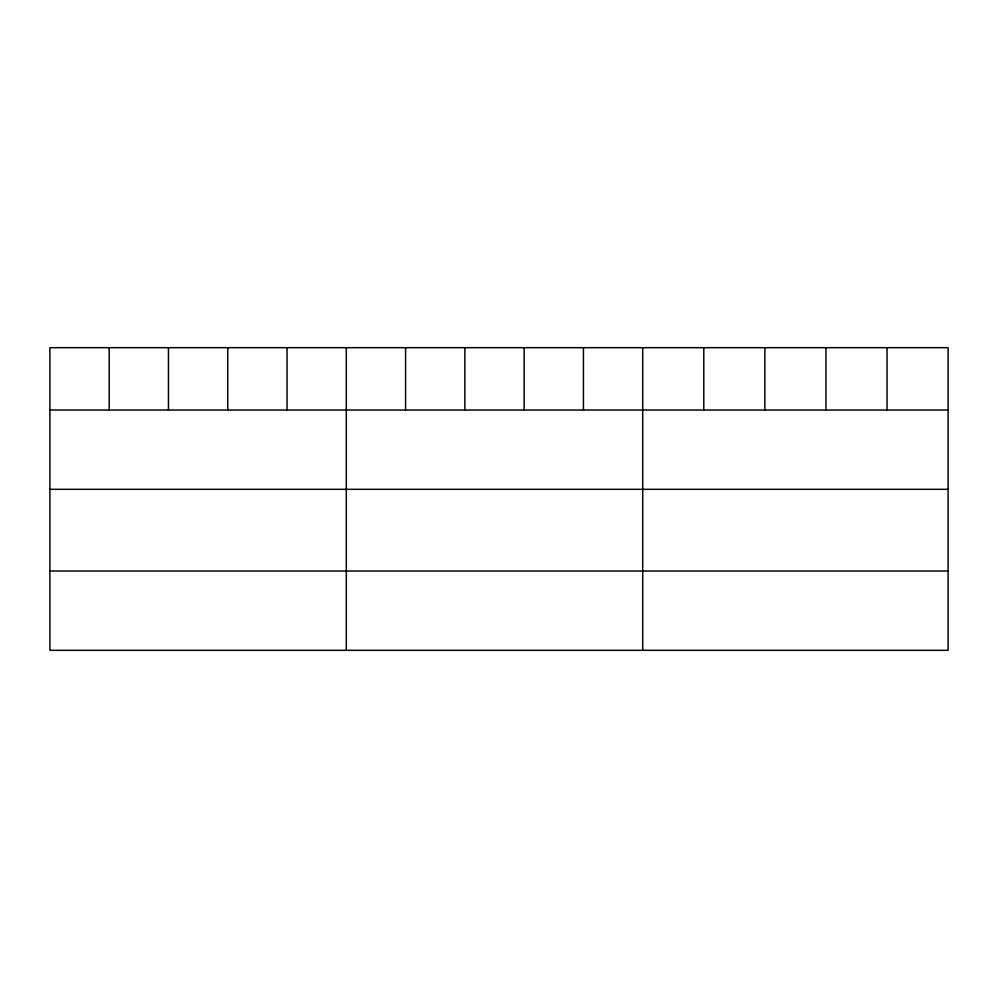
<?xml version="1.0" encoding="UTF-8"?>
<svg xmlns="http://www.w3.org/2000/svg" width="998" height="998" viewBox="0 0 998 998"><rect width="100%" height="100%" fill="white"/><g stroke="black" fill="none" stroke-linecap="round" stroke-linejoin="round"><path stroke-width="1.5" d="M948.1 410.028L948.1 650.322L49.9 650.322L49.9 347.678L948.1 347.678L948.1 410.028L49.9 410.028M49.9 489.319L948.1 489.319M49.9 571.018L948.1 571.018M887.022 347.678L887.022 410.028M825.945 347.678L825.945 410.028M764.867 347.678L764.867 410.028M703.79 347.678L703.79 410.028M642.712 347.678L642.712 650.322M583.431 347.678L583.431 410.028M524.15 347.678L524.15 410.028M464.868 347.678L464.868 410.028M405.587 347.678L405.587 410.028M346.306 347.678L346.306 650.322M287.025 347.678L287.025 410.028M227.744 347.678L227.744 410.028M168.462 347.678L168.462 410.028M109.181 347.678L109.181 410.028"/></g></svg>
